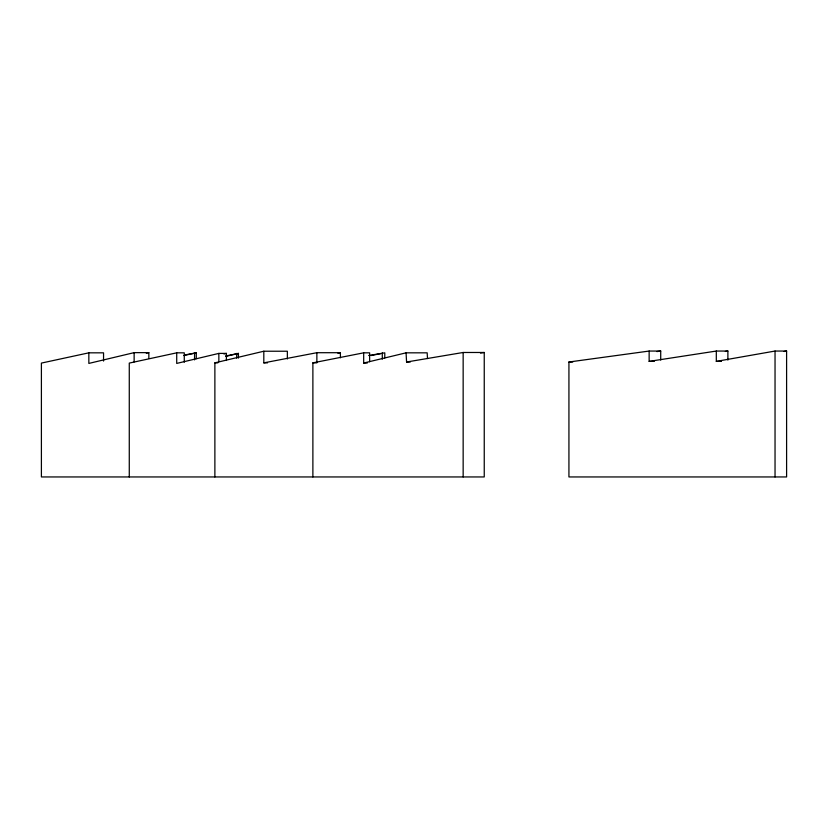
<?xml version="1.0" encoding="UTF-8"?>
<svg xmlns="http://www.w3.org/2000/svg" width="828" height="828" viewBox="0 0 828 828"><rect width="100%" height="100%" fill="white"/><g stroke="black" fill="none" stroke-linecap="round" stroke-linejoin="round"><path stroke-width="1.24" d="M369.63 361.764L369.63 352.831L363.678 352.831L363.678 363.037L406.072 352.831L427.176 352.831L427.486 358.565M148.843 358.452L148.843 352.645L134.136 352.645L88.844 363.42L88.844 352.831L103.552 352.831L103.552 361.07M146.328 353.245L148.843 352.645M226.406 360.49L226.406 353.401L218.851 353.401L176.716 363.42L176.716 352.831L184.271 352.831L184.271 362.24M223.933 353.991L226.406 353.401M225.537 356.05L238.423 353.401L238.423 358.12M226.023 356.34L238.423 353.401M214.876 476.949L214.876 362.85L263.811 351.227L287.357 351.227L287.357 358.979M88.844 352.831L41.4 363.088L41.4 476.949L484.245 476.949L484.245 352.48L463.152 352.48L406.569 362.012L406.072 352.831M176.716 352.831L129.272 363.088L129.272 476.949M184.572 354.984L196.288 352.831L196.288 358.71M183.795 355.533L196.288 352.831M312.88 476.949L312.88 362.85L363.678 352.831M368.657 355.522L384.782 352.831L384.782 357.934M371.151 355.522L381.066 353.566M263.811 351.227L263.811 362.85L316.865 352.707L340.401 352.707L340.401 357.831M337.876 353.194L340.401 352.707M727.884 360.087L727.884 351.051L716.313 351.051L716.313 361.381L775.039 351.051L786.6 351.051L786.6 476.949L568.929 476.949L568.929 362.012L649.142 351.051L660.713 351.051L660.713 360.087M784.106 351.486L786.6 351.051M480.478 353.111L484.245 352.48M649.142 351.051L649.142 361.381L716.313 351.051M725.349 351.434L727.884 351.051M656.894 351.569L660.713 351.051M649.142 361.381L654.286 361.381M716.313 361.381L721.457 361.381M406.569 362.012L410.295 362.012M568.929 362.012L572.779 362.012M214.876 362.85L217.857 362.85M263.811 362.85L267.527 362.85M312.88 362.85L316.865 362.85L316.865 352.707M363.678 363.037L367.249 363.037M775.039 351.051L775.039 476.949M463.152 352.48L463.152 476.949M382.288 352.831L382.288 359.207M236.694 353.401L236.694 358.12M218.851 353.401L218.851 361.67M194.559 352.831L194.559 359.89M134.136 352.645L134.136 361.929"/></g></svg>
